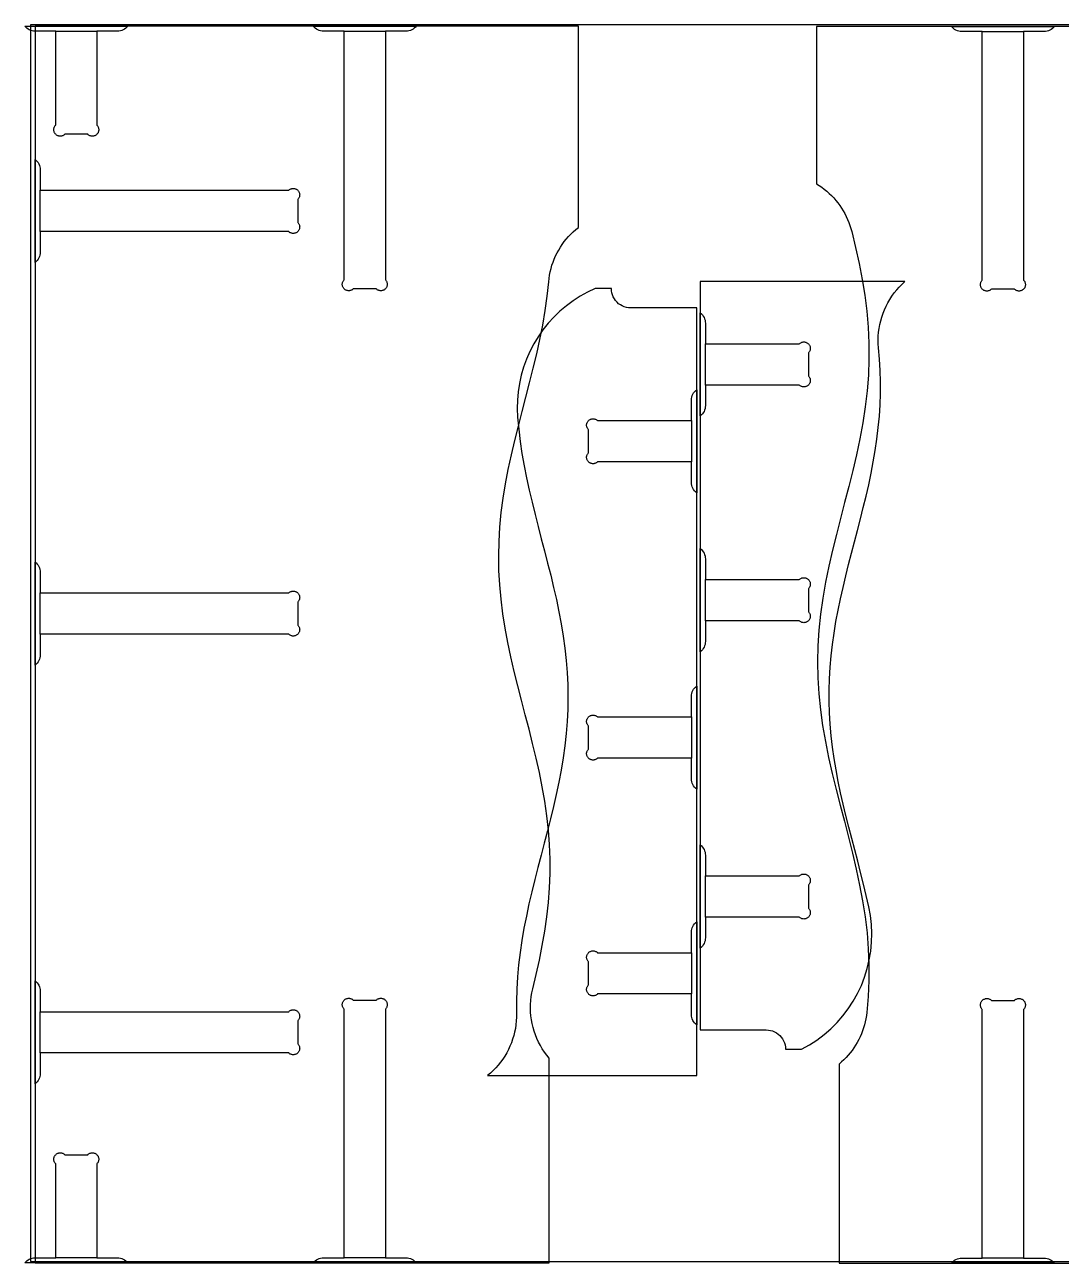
# Model space of a CAD drawing. Header units: inches. Extents: x -0.2 to 96.6, y -0.1 to 48.
# Drawn here: x -0.22 to 40.02, y -0.06 to 48 of the extents above; entities that cross this region are included whole.
import ezdxf

# ---------------------------------------------------------------- set-up
doc = ezdxf.new("R2010")
doc.units = ezdxf.units.IN

msp = doc.modelspace()

# ---------------------------------------------------------------- linework, layer by layer
at = {"layer": 'BRACKET_CUT_LINE', "color": 4}
for p, q in [((0.982, 47.75), (2.582, 47.75)), ((12.182, 47.75), (13.782, 47.75)), ((36.957, 47.738), (38.557, 47.738)), ((0.382, 39.975), (0.382, 41.575)), ((26.205, 34.019), (26.205, 35.619)), ((25.668, 32.637), (25.668, 31.037)), ((26.205, 24.869), (26.205, 26.469)), ((0.382, 24.35), (0.382, 25.95)), ((25.668, 21.137), (25.668, 19.537)), ((26.205, 13.369), (26.205, 14.969)), ((25.668, 11.987), (25.668, 10.387)), ((0.382, 8.1), (0.382, 9.7)), ((2.582, 0.15), (0.982, 0.15)), ((13.782, 0.15), (12.182, 0.15)), ((38.557, 0.138), (36.957, 0.138))]:
    msp.add_line(p, q, dxfattribs=at)
at = {"layer": 'BRACKET_OUTLINE', "color": 6}
for points in [[(3.782, 47.95), (3.745, 47.906), (3.702, 47.866), (3.656, 47.832), (3.606, 47.803), (3.552, 47.78), (3.497, 47.763), (3.44, 47.753), (3.382, 47.75), (2.582, 47.75), (2.582, 44.104), (2.598, 44.085), (2.613, 44.066), (2.626, 44.045), (2.636, 44.022), (2.644, 43.999), (2.65, 43.976), (2.654, 43.951), (2.655, 43.927), (2.654, 43.902), (2.65, 43.878), (2.644, 43.854), (2.636, 43.831), (2.626, 43.809), (2.613, 43.788), (2.598, 43.768), (2.582, 43.75), (2.564, 43.734), (2.544, 43.719), (2.523, 43.706), (2.501, 43.696), (2.478, 43.688), (2.454, 43.682), (2.43, 43.678), (2.405, 43.677), (2.381, 43.678), (2.356, 43.682), (2.333, 43.688), (2.31, 43.696), (2.287, 43.706), (2.266, 43.719), (2.247, 43.734), (2.228, 43.75), (1.336, 43.75), (1.317, 43.734), (1.298, 43.719), (1.277, 43.706), (1.254, 43.696), (1.231, 43.688), (1.208, 43.682), (1.183, 43.678), (1.159, 43.677), (1.134, 43.678), (1.11, 43.682), (1.086, 43.688), (1.063, 43.696), (1.041, 43.706), (1.02, 43.719), (1, 43.734), (0.982, 43.75), (0.966, 43.768), (0.951, 43.788), (0.938, 43.809), (0.928, 43.831), (0.92, 43.854), (0.914, 43.878), (0.91, 43.902), (0.909, 43.927), (0.91, 43.951), (0.914, 43.976), (0.92, 43.999), (0.928, 44.022), (0.938, 44.045), (0.951, 44.066), (0.966, 44.085), (0.982, 44.104), (0.982, 47.75), (0.182, 47.75), (0.124, 47.753), (0.067, 47.763), (0.012, 47.78), (-0.042, 47.803), (-0.092, 47.832), (-0.138, 47.866), (-0.181, 47.906), (-0.218, 47.95), (3.782, 47.95)], [(14.982, 47.95), (14.945, 47.906), (14.902, 47.866), (14.856, 47.832), (14.806, 47.803), (14.752, 47.78), (14.697, 47.763), (14.64, 47.753), (14.582, 47.75), (13.782, 47.75), (13.782, 38.104), (13.798, 38.085), (13.813, 38.066), (13.826, 38.045), (13.836, 38.022), (13.844, 37.999), (13.85, 37.976), (13.854, 37.951), (13.855, 37.927), (13.854, 37.902), (13.85, 37.878), (13.844, 37.854), (13.836, 37.831), (13.826, 37.809), (13.813, 37.788), (13.798, 37.768), (13.782, 37.75), (13.764, 37.734), (13.744, 37.719), (13.723, 37.706), (13.701, 37.696), (13.678, 37.688), (13.654, 37.682), (13.63, 37.678), (13.605, 37.677), (13.581, 37.678), (13.556, 37.682), (13.533, 37.688), (13.51, 37.696), (13.487, 37.706), (13.466, 37.719), (13.447, 37.734), (13.428, 37.75), (12.536, 37.75), (12.517, 37.734), (12.498, 37.719), (12.477, 37.706), (12.454, 37.696), (12.431, 37.688), (12.408, 37.682), (12.383, 37.678), (12.359, 37.677), (12.334, 37.678), (12.31, 37.682), (12.286, 37.688), (12.263, 37.696), (12.241, 37.706), (12.22, 37.719), (12.2, 37.734), (12.182, 37.75), (12.166, 37.768), (12.151, 37.788), (12.138, 37.809), (12.128, 37.831), (12.12, 37.854), (12.114, 37.878), (12.11, 37.902), (12.109, 37.927), (12.11, 37.951), (12.114, 37.976), (12.12, 37.999), (12.128, 38.022), (12.138, 38.045), (12.151, 38.066), (12.166, 38.085), (12.182, 38.104), (12.182, 47.75), (11.382, 47.75), (11.324, 47.753), (11.267, 47.763), (11.212, 47.78), (11.158, 47.803), (11.108, 47.832), (11.062, 47.866), (11.019, 47.906), (10.982, 47.95), (14.982, 47.95)], [(39.757, 47.938), (39.72, 47.894), (39.678, 47.854), (39.631, 47.82), (39.581, 47.791), (39.528, 47.768), (39.472, 47.751), (39.415, 47.741), (39.357, 47.738), (38.557, 47.738), (38.557, 38.091), (38.574, 38.073), (38.588, 38.054), (38.601, 38.033), (38.611, 38.01), (38.62, 37.987), (38.626, 37.963), (38.629, 37.939), (38.63, 37.915), (38.629, 37.89), (38.626, 37.866), (38.62, 37.842), (38.611, 37.819), (38.601, 37.797), (38.588, 37.776), (38.574, 37.756), (38.557, 37.738), (38.539, 37.721), (38.519, 37.707), (38.498, 37.694), (38.476, 37.684), (38.453, 37.675), (38.429, 37.669), (38.405, 37.666), (38.38, 37.665), (38.356, 37.666), (38.332, 37.669), (38.308, 37.675), (38.285, 37.684), (38.263, 37.694), (38.242, 37.707), (38.222, 37.721), (38.204, 37.738), (37.311, 37.738), (37.293, 37.721), (37.273, 37.707), (37.252, 37.694), (37.23, 37.684), (37.207, 37.675), (37.183, 37.669), (37.159, 37.666), (37.134, 37.665), (37.11, 37.666), (37.085, 37.669), (37.061, 37.675), (37.038, 37.684), (37.016, 37.694), (36.995, 37.707), (36.975, 37.721), (36.957, 37.738), (36.941, 37.756), (36.926, 37.776), (36.914, 37.797), (36.903, 37.819), (36.895, 37.842), (36.889, 37.866), (36.885, 37.89), (36.884, 37.915), (36.885, 37.939), (36.889, 37.963), (36.895, 37.987), (36.903, 38.01), (36.914, 38.033), (36.926, 38.054), (36.941, 38.073), (36.957, 38.091), (36.957, 47.738), (36.157, 47.738), (36.099, 47.741), (36.042, 47.751), (35.987, 47.768), (35.934, 47.791), (35.883, 47.82), (35.837, 47.854), (35.795, 47.894), (35.757, 47.938), (39.757, 47.938)], [(0.182, 42.775), (0.226, 42.738), (0.266, 42.695), (0.3, 42.649), (0.329, 42.599), (0.352, 42.545), (0.369, 42.49), (0.379, 42.433), (0.382, 42.375), (0.382, 41.575), (10.028, 41.575), (10.047, 41.591), (10.066, 41.606), (10.087, 41.619), (10.11, 41.629), (10.133, 41.637), (10.156, 41.643), (10.181, 41.647), (10.205, 41.648), (10.23, 41.647), (10.254, 41.643), (10.278, 41.637), (10.301, 41.629), (10.323, 41.619), (10.344, 41.606), (10.364, 41.591), (10.382, 41.575), (10.398, 41.557), (10.413, 41.537), (10.426, 41.516), (10.436, 41.494), (10.444, 41.471), (10.45, 41.447), (10.454, 41.423), (10.455, 41.398), (10.454, 41.374), (10.45, 41.349), (10.444, 41.326), (10.436, 41.303), (10.426, 41.28), (10.413, 41.259), (10.398, 41.24), (10.382, 41.221), (10.382, 40.329), (10.398, 40.31), (10.413, 40.291), (10.426, 40.27), (10.436, 40.247), (10.444, 40.224), (10.45, 40.201), (10.454, 40.176), (10.455, 40.152), (10.454, 40.127), (10.45, 40.103), (10.444, 40.079), (10.436, 40.056), (10.426, 40.034), (10.413, 40.013), (10.398, 39.993), (10.382, 39.975), (10.364, 39.959), (10.344, 39.944), (10.323, 39.931), (10.301, 39.921), (10.278, 39.913), (10.254, 39.907), (10.23, 39.903), (10.205, 39.902), (10.181, 39.903), (10.156, 39.907), (10.133, 39.913), (10.11, 39.921), (10.087, 39.931), (10.066, 39.944), (10.047, 39.959), (10.028, 39.975), (0.382, 39.975), (0.382, 39.175), (0.379, 39.117), (0.369, 39.06), (0.352, 39.005), (0.329, 38.951), (0.3, 38.901), (0.266, 38.855), (0.226, 38.812), (0.182, 38.775), (0.182, 42.775)], [(26.005, 36.819), (26.049, 36.781), (26.089, 36.739), (26.124, 36.692), (26.152, 36.642), (26.175, 36.589), (26.192, 36.534), (26.202, 36.476), (26.205, 36.419), (26.205, 35.619), (29.852, 35.619), (29.87, 35.635), (29.89, 35.65), (29.911, 35.662), (29.933, 35.673), (29.956, 35.681), (29.98, 35.687), (30.004, 35.691), (30.028, 35.692), (30.053, 35.691), (30.077, 35.687), (30.101, 35.681), (30.124, 35.673), (30.146, 35.662), (30.167, 35.65), (30.187, 35.635), (30.205, 35.619), (30.222, 35.6), (30.236, 35.581), (30.249, 35.56), (30.259, 35.538), (30.268, 35.514), (30.274, 35.491), (30.277, 35.466), (30.278, 35.442), (30.277, 35.417), (30.274, 35.393), (30.268, 35.369), (30.259, 35.346), (30.249, 35.324), (30.236, 35.303), (30.222, 35.283), (30.205, 35.265), (30.205, 34.372), (30.222, 34.354), (30.236, 34.334), (30.249, 34.313), (30.259, 34.291), (30.268, 34.268), (30.274, 34.244), (30.277, 34.22), (30.278, 34.195), (30.277, 34.171), (30.274, 34.147), (30.268, 34.123), (30.259, 34.1), (30.249, 34.078), (30.236, 34.057), (30.222, 34.037), (30.205, 34.019), (30.187, 34.002), (30.167, 33.988), (30.146, 33.975), (30.124, 33.964), (30.101, 33.956), (30.077, 33.95), (30.053, 33.947), (30.028, 33.945), (30.004, 33.947), (29.98, 33.95), (29.956, 33.956), (29.933, 33.964), (29.911, 33.975), (29.89, 33.988), (29.87, 34.002), (29.852, 34.019), (26.205, 34.019), (26.205, 33.219), (26.202, 33.161), (26.192, 33.104), (26.175, 33.048), (26.152, 32.995), (26.124, 32.945), (26.089, 32.898), (26.049, 32.856), (26.005, 32.819), (26.005, 36.819)], [(25.868, 29.837), (25.824, 29.875), (25.784, 29.917), (25.75, 29.963), (25.721, 30.014), (25.698, 30.067), (25.682, 30.122), (25.672, 30.179), (25.668, 30.237), (25.668, 31.037), (22.022, 31.037), (22.004, 31.021), (21.984, 31.006), (21.963, 30.994), (21.941, 30.983), (21.918, 30.975), (21.894, 30.969), (21.87, 30.965), (21.845, 30.964), (21.821, 30.965), (21.796, 30.969), (21.773, 30.975), (21.749, 30.983), (21.727, 30.994), (21.706, 31.006), (21.687, 31.021), (21.668, 31.037), (21.652, 31.055), (21.637, 31.075), (21.625, 31.096), (21.614, 31.118), (21.606, 31.141), (21.6, 31.165), (21.596, 31.19), (21.595, 31.214), (21.596, 31.239), (21.6, 31.263), (21.606, 31.287), (21.614, 31.31), (21.625, 31.332), (21.637, 31.353), (21.652, 31.373), (21.668, 31.391), (21.668, 32.284), (21.652, 32.302), (21.637, 32.322), (21.625, 32.343), (21.614, 32.365), (21.606, 32.388), (21.6, 32.412), (21.596, 32.436), (21.595, 32.46), (21.596, 32.485), (21.6, 32.509), (21.606, 32.533), (21.614, 32.556), (21.625, 32.578), (21.637, 32.599), (21.652, 32.619), (21.668, 32.637), (21.687, 32.654), (21.706, 32.668), (21.727, 32.681), (21.749, 32.691), (21.773, 32.7), (21.796, 32.706), (21.821, 32.709), (21.845, 32.71), (21.87, 32.709), (21.894, 32.706), (21.918, 32.7), (21.941, 32.691), (21.963, 32.681), (21.984, 32.668), (22.004, 32.654), (22.022, 32.637), (25.668, 32.637), (25.668, 33.437), (25.672, 33.495), (25.682, 33.552), (25.698, 33.608), (25.721, 33.661), (25.75, 33.711), (25.784, 33.758), (25.824, 33.8), (25.868, 33.837), (25.868, 29.837)], [(26.005, 27.669), (26.049, 27.631), (26.089, 27.589), (26.124, 27.542), (26.152, 27.492), (26.175, 27.439), (26.192, 27.384), (26.202, 27.326), (26.205, 27.269), (26.205, 26.469), (29.852, 26.469), (29.87, 26.485), (29.89, 26.5), (29.911, 26.512), (29.933, 26.523), (29.956, 26.531), (29.98, 26.537), (30.004, 26.541), (30.028, 26.542), (30.053, 26.541), (30.077, 26.537), (30.101, 26.531), (30.124, 26.523), (30.146, 26.512), (30.167, 26.5), (30.187, 26.485), (30.205, 26.469), (30.222, 26.45), (30.236, 26.431), (30.249, 26.41), (30.259, 26.388), (30.268, 26.364), (30.274, 26.341), (30.277, 26.316), (30.278, 26.292), (30.277, 26.267), (30.274, 26.243), (30.268, 26.219), (30.259, 26.196), (30.249, 26.174), (30.236, 26.153), (30.222, 26.133), (30.205, 26.115), (30.205, 25.222), (30.222, 25.204), (30.236, 25.184), (30.249, 25.163), (30.259, 25.141), (30.268, 25.118), (30.274, 25.094), (30.277, 25.07), (30.278, 25.045), (30.277, 25.021), (30.274, 24.997), (30.268, 24.973), (30.259, 24.95), (30.249, 24.928), (30.236, 24.907), (30.222, 24.887), (30.205, 24.869), (30.187, 24.852), (30.167, 24.838), (30.146, 24.825), (30.124, 24.814), (30.101, 24.806), (30.077, 24.8), (30.053, 24.797), (30.028, 24.795), (30.004, 24.797), (29.98, 24.8), (29.956, 24.806), (29.933, 24.814), (29.911, 24.825), (29.89, 24.838), (29.87, 24.852), (29.852, 24.869), (26.205, 24.869), (26.205, 24.069), (26.202, 24.011), (26.192, 23.954), (26.175, 23.898), (26.152, 23.845), (26.124, 23.795), (26.089, 23.748), (26.049, 23.706), (26.005, 23.669), (26.005, 27.669)], [(0.182, 27.15), (0.226, 27.113), (0.266, 27.07), (0.3, 27.024), (0.329, 26.974), (0.352, 26.92), (0.369, 26.865), (0.379, 26.808), (0.382, 26.75), (0.382, 25.95), (10.028, 25.95), (10.047, 25.966), (10.066, 25.981), (10.087, 25.994), (10.11, 26.004), (10.133, 26.012), (10.156, 26.018), (10.181, 26.022), (10.205, 26.023), (10.23, 26.022), (10.254, 26.018), (10.278, 26.012), (10.301, 26.004), (10.323, 25.994), (10.344, 25.981), (10.364, 25.966), (10.382, 25.95), (10.398, 25.932), (10.413, 25.912), (10.426, 25.891), (10.436, 25.869), (10.444, 25.846), (10.45, 25.822), (10.454, 25.798), (10.455, 25.773), (10.454, 25.749), (10.45, 25.724), (10.444, 25.701), (10.436, 25.678), (10.426, 25.655), (10.413, 25.634), (10.398, 25.615), (10.382, 25.596), (10.382, 24.704), (10.398, 24.685), (10.413, 24.666), (10.426, 24.645), (10.436, 24.622), (10.444, 24.599), (10.45, 24.576), (10.454, 24.551), (10.455, 24.527), (10.454, 24.502), (10.45, 24.478), (10.444, 24.454), (10.436, 24.431), (10.426, 24.409), (10.413, 24.388), (10.398, 24.368), (10.382, 24.35), (10.364, 24.334), (10.344, 24.319), (10.323, 24.306), (10.301, 24.296), (10.278, 24.288), (10.254, 24.282), (10.23, 24.278), (10.205, 24.277), (10.181, 24.278), (10.156, 24.282), (10.133, 24.288), (10.11, 24.296), (10.087, 24.306), (10.066, 24.319), (10.047, 24.334), (10.028, 24.35), (0.382, 24.35), (0.382, 23.55), (0.379, 23.492), (0.369, 23.435), (0.352, 23.38), (0.329, 23.326), (0.3, 23.276), (0.266, 23.23), (0.226, 23.187), (0.182, 23.15), (0.182, 27.15)], [(25.868, 18.337), (25.824, 18.375), (25.784, 18.417), (25.75, 18.463), (25.721, 18.514), (25.698, 18.567), (25.682, 18.622), (25.672, 18.679), (25.668, 18.737), (25.668, 19.537), (22.022, 19.537), (22.004, 19.521), (21.984, 19.506), (21.963, 19.494), (21.941, 19.483), (21.918, 19.475), (21.894, 19.469), (21.87, 19.465), (21.845, 19.464), (21.821, 19.465), (21.796, 19.469), (21.773, 19.475), (21.749, 19.483), (21.727, 19.494), (21.706, 19.506), (21.687, 19.521), (21.668, 19.537), (21.652, 19.555), (21.637, 19.575), (21.625, 19.596), (21.614, 19.618), (21.606, 19.641), (21.6, 19.665), (21.596, 19.69), (21.595, 19.714), (21.596, 19.739), (21.6, 19.763), (21.606, 19.787), (21.614, 19.81), (21.625, 19.832), (21.637, 19.853), (21.652, 19.873), (21.668, 19.891), (21.668, 20.784), (21.652, 20.802), (21.637, 20.822), (21.625, 20.843), (21.614, 20.865), (21.606, 20.888), (21.6, 20.912), (21.596, 20.936), (21.595, 20.96), (21.596, 20.985), (21.6, 21.009), (21.606, 21.033), (21.614, 21.056), (21.625, 21.078), (21.637, 21.099), (21.652, 21.119), (21.668, 21.137), (21.687, 21.154), (21.706, 21.168), (21.727, 21.181), (21.749, 21.191), (21.773, 21.2), (21.796, 21.206), (21.821, 21.209), (21.845, 21.21), (21.87, 21.209), (21.894, 21.206), (21.918, 21.2), (21.941, 21.191), (21.963, 21.181), (21.984, 21.168), (22.004, 21.154), (22.022, 21.137), (25.668, 21.137), (25.668, 21.937), (25.672, 21.995), (25.682, 22.052), (25.698, 22.108), (25.721, 22.161), (25.75, 22.211), (25.784, 22.258), (25.824, 22.3), (25.868, 22.337), (25.868, 18.337)], [(26.005, 16.169), (26.049, 16.131), (26.089, 16.089), (26.124, 16.042), (26.152, 15.992), (26.175, 15.939), (26.192, 15.884), (26.202, 15.826), (26.205, 15.769), (26.205, 14.969), (29.852, 14.969), (29.87, 14.985), (29.89, 15), (29.911, 15.012), (29.933, 15.023), (29.956, 15.031), (29.98, 15.037), (30.004, 15.041), (30.028, 15.042), (30.053, 15.041), (30.077, 15.037), (30.101, 15.031), (30.124, 15.023), (30.146, 15.012), (30.167, 15), (30.187, 14.985), (30.205, 14.969), (30.222, 14.95), (30.236, 14.931), (30.249, 14.91), (30.259, 14.888), (30.268, 14.864), (30.274, 14.841), (30.277, 14.816), (30.278, 14.792), (30.277, 14.767), (30.274, 14.743), (30.268, 14.719), (30.259, 14.696), (30.249, 14.674), (30.236, 14.653), (30.222, 14.633), (30.205, 14.615), (30.205, 13.722), (30.222, 13.704), (30.236, 13.684), (30.249, 13.663), (30.259, 13.641), (30.268, 13.618), (30.274, 13.594), (30.277, 13.57), (30.278, 13.545), (30.277, 13.521), (30.274, 13.497), (30.268, 13.473), (30.259, 13.45), (30.249, 13.428), (30.236, 13.407), (30.222, 13.387), (30.205, 13.369), (30.187, 13.352), (30.167, 13.338), (30.146, 13.325), (30.124, 13.314), (30.101, 13.306), (30.077, 13.3), (30.053, 13.297), (30.028, 13.295), (30.004, 13.297), (29.98, 13.3), (29.956, 13.306), (29.933, 13.314), (29.911, 13.325), (29.89, 13.338), (29.87, 13.352), (29.852, 13.369), (26.205, 13.369), (26.205, 12.569), (26.202, 12.511), (26.192, 12.454), (26.175, 12.398), (26.152, 12.345), (26.124, 12.295), (26.089, 12.248), (26.049, 12.206), (26.005, 12.169), (26.005, 16.169)], [(25.868, 9.187), (25.824, 9.225), (25.784, 9.267), (25.75, 9.313), (25.721, 9.364), (25.698, 9.417), (25.682, 9.472), (25.672, 9.529), (25.668, 9.587), (25.668, 10.387), (22.022, 10.387), (22.004, 10.371), (21.984, 10.356), (21.963, 10.344), (21.941, 10.333), (21.918, 10.325), (21.894, 10.319), (21.87, 10.315), (21.845, 10.314), (21.821, 10.315), (21.796, 10.319), (21.773, 10.325), (21.749, 10.333), (21.727, 10.344), (21.706, 10.356), (21.687, 10.371), (21.668, 10.387), (21.652, 10.405), (21.637, 10.425), (21.625, 10.446), (21.614, 10.468), (21.606, 10.491), (21.6, 10.515), (21.596, 10.54), (21.595, 10.564), (21.596, 10.589), (21.6, 10.613), (21.606, 10.637), (21.614, 10.66), (21.625, 10.682), (21.637, 10.703), (21.652, 10.723), (21.668, 10.741), (21.668, 11.634), (21.652, 11.652), (21.637, 11.672), (21.625, 11.693), (21.614, 11.715), (21.606, 11.738), (21.6, 11.762), (21.596, 11.786), (21.595, 11.81), (21.596, 11.835), (21.6, 11.859), (21.606, 11.883), (21.614, 11.906), (21.625, 11.928), (21.637, 11.949), (21.652, 11.969), (21.668, 11.987), (21.687, 12.004), (21.706, 12.018), (21.727, 12.031), (21.749, 12.041), (21.773, 12.05), (21.796, 12.056), (21.821, 12.059), (21.845, 12.06), (21.87, 12.059), (21.894, 12.056), (21.918, 12.05), (21.941, 12.041), (21.963, 12.031), (21.984, 12.018), (22.004, 12.004), (22.022, 11.987), (25.668, 11.987), (25.668, 12.787), (25.672, 12.845), (25.682, 12.902), (25.698, 12.958), (25.721, 13.011), (25.75, 13.061), (25.784, 13.108), (25.824, 13.15), (25.868, 13.187), (25.868, 9.187)], [(0.182, 10.9), (0.226, 10.863), (0.266, 10.82), (0.3, 10.774), (0.329, 10.724), (0.352, 10.67), (0.369, 10.615), (0.379, 10.558), (0.382, 10.5), (0.382, 9.7), (10.028, 9.7), (10.047, 9.716), (10.066, 9.731), (10.087, 9.744), (10.11, 9.754), (10.133, 9.762), (10.156, 9.768), (10.181, 9.772), (10.205, 9.773), (10.23, 9.772), (10.254, 9.768), (10.278, 9.762), (10.301, 9.754), (10.323, 9.744), (10.344, 9.731), (10.364, 9.716), (10.382, 9.7), (10.398, 9.682), (10.413, 9.662), (10.426, 9.641), (10.436, 9.619), (10.444, 9.596), (10.45, 9.572), (10.454, 9.548), (10.455, 9.523), (10.454, 9.499), (10.45, 9.474), (10.444, 9.451), (10.436, 9.428), (10.426, 9.405), (10.413, 9.384), (10.398, 9.365), (10.382, 9.346), (10.382, 8.454), (10.398, 8.435), (10.413, 8.416), (10.426, 8.395), (10.436, 8.372), (10.444, 8.349), (10.45, 8.326), (10.454, 8.301), (10.455, 8.277), (10.454, 8.252), (10.45, 8.228), (10.444, 8.204), (10.436, 8.181), (10.426, 8.159), (10.413, 8.138), (10.398, 8.118), (10.382, 8.1), (10.364, 8.084), (10.344, 8.069), (10.323, 8.056), (10.301, 8.046), (10.278, 8.038), (10.254, 8.032), (10.23, 8.028), (10.205, 8.027), (10.181, 8.028), (10.156, 8.032), (10.133, 8.038), (10.11, 8.046), (10.087, 8.056), (10.066, 8.069), (10.047, 8.084), (10.028, 8.1), (0.382, 8.1), (0.382, 7.3), (0.379, 7.242), (0.369, 7.185), (0.352, 7.13), (0.329, 7.076), (0.3, 7.026), (0.266, 6.98), (0.226, 6.937), (0.182, 6.9), (0.182, 10.9)], [(10.982, -0.05), (11.019, -0.006), (11.062, 0.034), (11.108, 0.068), (11.158, 0.097), (11.212, 0.12), (11.267, 0.137), (11.324, 0.147), (11.382, 0.15), (12.182, 0.15), (12.182, 9.796), (12.166, 9.815), (12.151, 9.834), (12.138, 9.855), (12.128, 9.878), (12.12, 9.901), (12.114, 9.924), (12.11, 9.949), (12.109, 9.973), (12.11, 9.998), (12.114, 10.022), (12.12, 10.046), (12.128, 10.069), (12.138, 10.091), (12.151, 10.112), (12.166, 10.132), (12.182, 10.15), (12.2, 10.166), (12.22, 10.181), (12.241, 10.194), (12.263, 10.204), (12.286, 10.212), (12.31, 10.218), (12.334, 10.222), (12.359, 10.223), (12.383, 10.222), (12.408, 10.218), (12.431, 10.212), (12.454, 10.204), (12.477, 10.194), (12.498, 10.181), (12.517, 10.166), (12.536, 10.15), (13.428, 10.15), (13.447, 10.166), (13.466, 10.181), (13.487, 10.194), (13.51, 10.204), (13.533, 10.212), (13.556, 10.218), (13.581, 10.222), (13.605, 10.223), (13.63, 10.222), (13.654, 10.218), (13.678, 10.212), (13.701, 10.204), (13.723, 10.194), (13.744, 10.181), (13.764, 10.166), (13.782, 10.15), (13.798, 10.132), (13.813, 10.112), (13.826, 10.091), (13.836, 10.069), (13.844, 10.046), (13.85, 10.022), (13.854, 9.998), (13.855, 9.973), (13.854, 9.949), (13.85, 9.924), (13.844, 9.901), (13.836, 9.878), (13.826, 9.855), (13.813, 9.834), (13.798, 9.815), (13.782, 9.796), (13.782, 0.15), (14.582, 0.15), (14.64, 0.147), (14.697, 0.137), (14.752, 0.12), (14.806, 0.097), (14.856, 0.068), (14.902, 0.034), (14.945, -0.006), (14.982, -0.05), (10.982, -0.05)], [(35.757, -0.062), (35.795, -0.018), (35.837, 0.022), (35.883, 0.056), (35.934, 0.085), (35.987, 0.108), (36.042, 0.125), (36.099, 0.135), (36.157, 0.138), (36.957, 0.138), (36.957, 9.784), (36.941, 9.803), (36.926, 9.822), (36.914, 9.843), (36.903, 9.865), (36.895, 9.889), (36.889, 9.912), (36.885, 9.937), (36.884, 9.961), (36.885, 9.986), (36.889, 10.01), (36.895, 10.034), (36.903, 10.057), (36.914, 10.079), (36.926, 10.1), (36.941, 10.12), (36.957, 10.138), (36.975, 10.154), (36.995, 10.169), (37.016, 10.182), (37.038, 10.192), (37.061, 10.2), (37.085, 10.206), (37.11, 10.21), (37.134, 10.211), (37.159, 10.21), (37.183, 10.206), (37.207, 10.2), (37.23, 10.192), (37.252, 10.182), (37.273, 10.169), (37.293, 10.154), (37.311, 10.138), (38.204, 10.138), (38.222, 10.154), (38.242, 10.169), (38.263, 10.182), (38.285, 10.192), (38.308, 10.2), (38.332, 10.206), (38.356, 10.21), (38.38, 10.211), (38.405, 10.21), (38.429, 10.206), (38.453, 10.2), (38.476, 10.192), (38.498, 10.182), (38.519, 10.169), (38.539, 10.154), (38.557, 10.138), (38.574, 10.12), (38.588, 10.1), (38.601, 10.079), (38.611, 10.057), (38.62, 10.034), (38.626, 10.01), (38.629, 9.986), (38.63, 9.961), (38.629, 9.937), (38.626, 9.912), (38.62, 9.889), (38.611, 9.865), (38.601, 9.843), (38.588, 9.822), (38.574, 9.803), (38.557, 9.784), (38.557, 0.138), (39.357, 0.138), (39.415, 0.135), (39.472, 0.125), (39.528, 0.108), (39.581, 0.085), (39.631, 0.056), (39.678, 0.022), (39.72, -0.018), (39.757, -0.062), (35.757, -0.062)], [(-0.218, -0.05), (-0.181, -0.006), (-0.138, 0.034), (-0.092, 0.068), (-0.042, 0.097), (0.012, 0.12), (0.067, 0.137), (0.124, 0.147), (0.182, 0.15), (0.982, 0.15), (0.982, 3.796), (0.966, 3.815), (0.951, 3.834), (0.938, 3.855), (0.928, 3.878), (0.92, 3.901), (0.914, 3.924), (0.91, 3.949), (0.909, 3.973), (0.91, 3.998), (0.914, 4.022), (0.92, 4.046), (0.928, 4.069), (0.938, 4.091), (0.951, 4.112), (0.966, 4.132), (0.982, 4.15), (1, 4.166), (1.02, 4.181), (1.041, 4.194), (1.063, 4.204), (1.086, 4.212), (1.11, 4.218), (1.134, 4.222), (1.159, 4.223), (1.183, 4.222), (1.208, 4.218), (1.231, 4.212), (1.254, 4.204), (1.277, 4.194), (1.298, 4.181), (1.317, 4.166), (1.336, 4.15), (2.228, 4.15), (2.247, 4.166), (2.266, 4.181), (2.287, 4.194), (2.31, 4.204), (2.333, 4.212), (2.356, 4.218), (2.381, 4.222), (2.405, 4.223), (2.43, 4.222), (2.454, 4.218), (2.478, 4.212), (2.501, 4.204), (2.523, 4.194), (2.544, 4.181), (2.564, 4.166), (2.582, 4.15), (2.598, 4.132), (2.613, 4.112), (2.626, 4.091), (2.636, 4.069), (2.644, 4.046), (2.65, 4.022), (2.654, 3.998), (2.655, 3.973), (2.654, 3.949), (2.65, 3.924), (2.644, 3.901), (2.636, 3.878), (2.626, 3.855), (2.613, 3.834), (2.598, 3.815), (2.582, 3.796), (2.582, 0.15), (3.382, 0.15), (3.44, 0.147), (3.497, 0.137), (3.552, 0.12), (3.606, 0.097), (3.656, 0.068), (3.702, 0.034), (3.745, -0.006), (3.782, -0.05), (-0.218, -0.05)]]:
    msp.add_lwpolyline(points, close=True, dxfattribs=at)
at = {"layer": 'PLYWOOD_BOUNDARY', "color": 7}
msp.add_lwpolyline([(0, 0), (96, 0), (96, 48), (0, 48), (0, 0)], dxfattribs=at)
at = {"layer": 'SHELF_B', "color": 3}
msp.add_lwpolyline([(0.182, 47.95), (0.182, -0.05), (20.145, -0.05), (20.145, 7.896), (20.145, 7.896), (20.049, 8.013), (19.959, 8.134), (19.875, 8.26), (19.798, 8.39), (19.727, 8.523), (19.663, 8.66), (19.606, 8.8), (19.556, 8.943), (19.514, 9.088), (19.479, 9.235), (19.451, 9.383), (19.431, 9.533), (19.418, 9.683), (19.413, 9.834), (19.415, 9.985), (19.426, 10.136), (19.443, 10.286), (19.468, 10.435), (19.501, 10.582), (19.501, 10.582), (19.636, 11.142), (19.761, 11.703), (19.874, 12.263), (19.972, 12.823), (20.053, 13.383), (20.116, 13.943), (20.158, 14.503), (20.179, 15.063), (20.179, 15.623), (20.158, 16.183), (20.115, 16.744), (20.053, 17.304), (19.972, 17.864), (19.874, 18.424), (19.761, 18.984), (19.635, 19.544), (19.5, 20.104), (19.358, 20.664), (19.213, 21.225), (19.066, 21.785), (18.922, 22.345), (18.784, 22.905), (18.654, 23.465), (18.536, 24.025), (18.431, 24.585), (18.343, 25.145), (18.272, 25.706), (18.221, 26.266), (18.191, 26.826), (18.182, 27.386), (18.194, 27.946), (18.228, 28.506), (18.282, 29.066), (18.356, 29.626), (18.447, 30.187), (18.554, 30.747), (18.674, 31.307), (18.805, 31.867), (18.945, 32.427), (19.089, 32.987), (19.236, 33.547), (19.381, 34.107), (19.522, 34.668), (19.656, 35.228), (19.779, 35.788), (19.89, 36.348), (19.986, 36.908), (20.064, 37.468), (20.123, 38.028), (20.123, 38.028), (20.138, 38.158), (20.158, 38.286), (20.183, 38.414), (20.214, 38.54), (20.25, 38.665), (20.292, 38.788), (20.339, 38.909), (20.391, 39.028), (20.448, 39.145), (20.511, 39.259), (20.578, 39.37), (20.65, 39.479), (20.726, 39.584), (20.807, 39.685), (20.893, 39.783), (20.982, 39.878), (21.076, 39.968), (21.173, 40.054), (21.274, 40.136), (21.274, 47.95), (0.182, 47.95)], close=True, dxfattribs=at)
msp.add_lwpolyline([(50.557, 47.938), (30.515, 47.938), (30.515, 41.829), (30.515, 41.829), (30.621, 41.763), (30.723, 41.693), (30.823, 41.618), (30.919, 41.539), (31.013, 41.456), (31.102, 41.37), (31.188, 41.28), (31.27, 41.186), (31.349, 41.089), (31.423, 40.989), (31.492, 40.886), (31.558, 40.78), (31.619, 40.671), (31.676, 40.56), (31.727, 40.447), (31.775, 40.331), (31.817, 40.214), (31.854, 40.095), (31.887, 39.975), (31.887, 39.975), (32.035, 39.357), (32.17, 38.738), (32.289, 38.12), (32.39, 37.501), (32.468, 36.882), (32.523, 36.264), (32.552, 35.645), (32.555, 35.027), (32.533, 34.408), (32.484, 33.79), (32.412, 33.171), (32.317, 32.553), (32.202, 31.934), (32.071, 31.316), (31.925, 30.697), (31.771, 30.079), (31.61, 29.46), (31.449, 28.842), (31.29, 28.223), (31.138, 27.604), (30.997, 26.986), (30.871, 26.367), (30.763, 25.749), (30.675, 25.13), (30.611, 24.512), (30.571, 23.893), (30.557, 23.275), (30.57, 22.656), (30.608, 22.038), (30.671, 21.419), (30.757, 20.801), (30.864, 20.182), (30.989, 19.564), (31.13, 18.945), (31.281, 18.326), (31.439, 17.708), (31.601, 17.089), (31.762, 16.471), (31.917, 15.852), (32.063, 15.234), (32.195, 14.615), (32.311, 13.997), (32.407, 13.378), (32.481, 12.76), (32.531, 12.141), (32.555, 11.523), (32.553, 10.904), (32.525, 10.286), (32.472, 9.667), (32.472, 9.667), (32.457, 9.546), (32.436, 9.425), (32.411, 9.305), (32.381, 9.186), (32.346, 9.069), (32.306, 8.953), (32.262, 8.839), (32.213, 8.726), (32.159, 8.616), (32.101, 8.508), (32.039, 8.403), (31.972, 8.3), (31.902, 8.2), (31.827, 8.103), (31.748, 8.009), (31.666, 7.919), (31.58, 7.832), (31.49, 7.748), (31.397, 7.668), (31.397, -0.062), (50.557, -0.062)], dxfattribs=at)
at = {"layer": 'SHELF_R', "color": 3}
for points in [[(26.005, 8.994), (28.568, 8.994), (28.568, 8.994), (28.652, 8.989), (28.735, 8.975), (28.815, 8.952), (28.893, 8.919), (28.967, 8.879), (29.035, 8.83), (29.098, 8.774), (29.154, 8.711), (29.203, 8.643), (29.243, 8.569), (29.276, 8.491), (29.299, 8.411), (29.313, 8.328), (29.318, 8.244), (29.943, 8.244), (29.943, 8.244), (30.245, 8.412), (30.535, 8.6), (30.811, 8.808), (31.072, 9.035), (31.317, 9.279), (31.545, 9.539), (31.754, 9.815), (31.943, 10.104), (32.112, 10.406), (32.26, 10.718), (32.385, 11.04), (32.488, 11.371), (32.568, 11.707), (32.625, 12.048), (32.658, 12.392), (32.667, 12.738), (32.652, 13.083), (32.613, 13.427), (32.551, 13.767), (32.551, 13.767), (32.45, 14.21), (32.344, 14.653), (32.233, 15.096), (32.119, 15.538), (32.003, 15.981), (31.887, 16.424), (31.773, 16.867), (31.662, 17.31), (31.556, 17.752), (31.456, 18.195), (31.363, 18.638), (31.278, 19.081), (31.204, 19.524), (31.14, 19.967), (31.088, 20.409), (31.048, 20.852), (31.021, 21.295), (31.007, 21.738), (31.007, 22.181), (31.02, 22.623), (31.046, 23.066), (31.085, 23.509), (31.136, 23.952), (31.2, 24.395), (31.273, 24.838), (31.357, 25.28), (31.45, 25.723), (31.55, 26.166), (31.656, 26.609), (31.766, 27.052), (31.88, 27.494), (31.996, 27.937), (32.112, 28.38), (32.226, 28.823), (32.337, 29.266), (32.444, 29.709), (32.545, 30.151), (32.639, 30.594), (32.724, 31.037), (32.8, 31.48), (32.865, 31.923), (32.918, 32.365), (32.959, 32.808), (32.987, 33.251), (33.003, 33.694), (33.004, 34.137), (32.993, 34.58), (32.968, 35.022), (32.93, 35.465), (32.93, 35.465), (32.919, 35.616), (32.915, 35.767), (32.919, 35.918), (32.931, 36.068), (32.95, 36.218), (32.976, 36.367), (33.011, 36.514), (33.052, 36.659), (33.101, 36.802), (33.157, 36.943), (33.22, 37.08), (33.289, 37.214), (33.366, 37.344), (33.448, 37.47), (33.538, 37.592), (33.633, 37.71), (33.734, 37.822), (33.84, 37.929), (33.952, 38.031), (26.005, 38.031), (26.005, 8.994)], [(25.868, 37.012), (23.306, 37.012), (23.306, 37.012), (23.222, 37.017), (23.139, 37.031), (23.058, 37.054), (22.98, 37.087), (22.907, 37.127), (22.838, 37.176), (22.776, 37.232), (22.719, 37.295), (22.671, 37.363), (22.63, 37.437), (22.598, 37.515), (22.575, 37.595), (22.561, 37.678), (22.556, 37.762), (21.931, 37.762), (21.931, 37.762), (21.634, 37.624), (21.348, 37.466), (21.072, 37.29), (20.808, 37.096), (20.557, 36.886), (20.321, 36.659), (20.1, 36.417), (19.896, 36.162), (19.708, 35.894), (19.539, 35.614), (19.388, 35.323), (19.256, 35.024), (19.145, 34.716), (19.054, 34.402), (18.983, 34.082), (18.934, 33.758), (18.906, 33.432), (18.899, 33.105), (18.913, 32.778), (18.913, 32.778), (18.957, 32.306), (19.015, 31.833), (19.086, 31.361), (19.169, 30.888), (19.262, 30.416), (19.365, 29.943), (19.476, 29.471), (19.592, 28.999), (19.713, 28.526), (19.836, 28.054), (19.959, 27.581), (20.082, 27.109), (20.201, 26.636), (20.314, 26.164), (20.421, 25.692), (20.52, 25.219), (20.609, 24.747), (20.686, 24.274), (20.751, 23.802), (20.802, 23.329), (20.839, 22.857), (20.861, 22.385), (20.868, 21.912), (20.86, 21.44), (20.837, 20.967), (20.799, 20.495), (20.746, 20.022), (20.68, 19.55), (20.602, 19.077), (20.513, 18.605), (20.414, 18.133), (20.306, 17.66), (20.192, 17.188), (20.073, 16.715), (19.95, 16.243), (19.827, 15.77), (19.704, 15.298), (19.583, 14.826), (19.467, 14.353), (19.357, 13.881), (19.255, 13.408), (19.162, 12.936), (19.08, 12.463), (19.01, 11.991), (18.954, 11.519), (18.911, 11.046), (18.883, 10.574), (18.869, 10.101), (18.871, 9.629), (18.871, 9.629), (18.871, 9.484), (18.863, 9.34), (18.849, 9.196), (18.828, 9.053), (18.8, 8.911), (18.765, 8.771), (18.723, 8.633), (18.675, 8.497), (18.62, 8.363), (18.559, 8.232), (18.491, 8.104), (18.418, 7.98), (18.338, 7.859), (18.253, 7.742), (18.162, 7.629), (18.066, 7.521), (17.965, 7.418), (17.859, 7.32), (17.749, 7.227), (25.868, 7.227), (25.868, 37.012)]]:
    msp.add_lwpolyline(points, close=True, dxfattribs=at)

doc.saveas('drawing.dxf')
